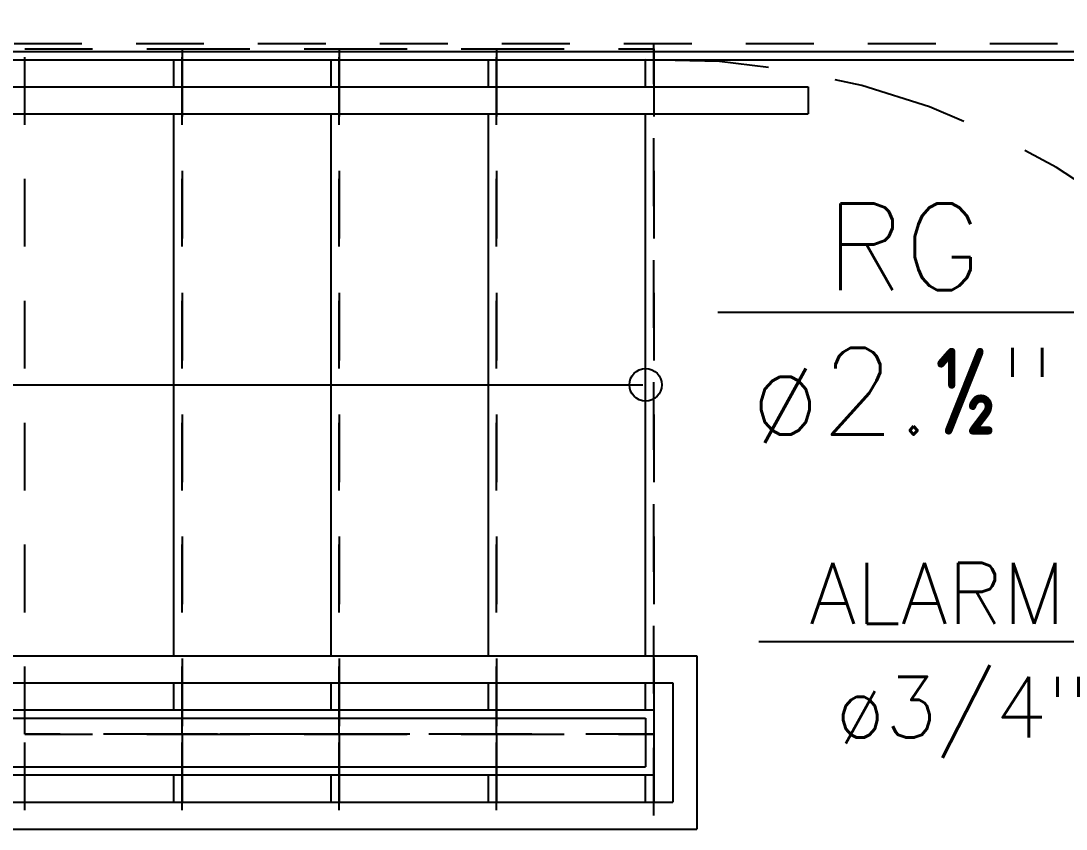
# Model space of a CAD drawing. Header units: millimetres. Extents: x 188.6 to 263.2, y 40.1 to 120.1.
# Drawn here: x 225.931 to 227.859, y 67.54 to 69.031 of the extents above; entities that cross this region are included whole.
import ezdxf
from ezdxf.enums import TextEntityAlignment as Align

# ---------------------------------------------------------------- set-up
doc = ezdxf.new("R2010")
doc.units = ezdxf.units.MM
doc.linetypes.add('HIDDEN2', pattern=[0.1875, 0.125, -0.0625])
doc.linetypes.add('XREF-TIPO$0$HIDDEN', pattern=[0.375, 0.25, -0.125])
for name, color, linetype in [('ARQ', 8, 'Continuous'), ('ESTR-VIGAS', 11, 'HIDDEN2'), ('ESTRUTURA', 7, 'Continuous'), ('INC-ALARME-COL', 254, 'Continuous'), ('INC-CORRIMÃO', 7, 'Continuous'), ('SPK-TEXTO', 7, 'Continuous')]:
    doc.layers.add(name, color=color, linetype=linetype)
doc.styles.add('60-100', font='romans.shx', dxfattribs={"height": 0.16})
doc.styles.add('60-50', font='romans.shx', dxfattribs={"height": 0.08})
doc.styles.add('ROMANS', font='ROMANS.SHX', dxfattribs={"height": 0.15})
doc.styles.add('XREF-TIPO$0$MC-ROMANS', font='romans__.ttf')
doc.dimstyles.new('SETAS75', dxfattribs={"dimtxt": 0.16, "dimasz": 0.15, "dimexe": 0.15, "dimexo": 0, "dimgap": 0.1, "dimtad": 1, "dimzin": 10, "dimdsep": 46, "dimtxsty": '60-100', "dimblk1": 'OPEN', "dimblk2": 'OPEN', "dimsah": 1, "dimcen": 0, "dimclrd": 244, "dimclre": 244, "dimclrt": 7, "dimadec": 0, "dimazin": 0, "dimtfac": 1, "dimtix": 1, "dimtmove": 2, "dimatfit": 3, "dimldrblk": 'OPEN', "dimfxl": 0.15, "dimtolj": 1, "dimtzin": 6, "dimarcsym": 0})
doc.dimstyles.new('XREF-TIPO$0$MC-125', dxfattribs={"dimtxt": 0.225, "dimasz": 0.23, "dimexe": 0.18, "dimexo": 0.063, "dimgap": 0.1, "dimtad": 1, "dimzin": 4, "dimdsep": 46, "dimtxsty": 'XREF-TIPO$0$MC-ROMANS', "dimblk1": 'XREF-TIPO$0$BOLA', "dimblk2": 'XREF-TIPO$0$BOLA', "dimsah": 1, "dimcen": 0.01, "dimse1": 1, "dimse2": 1, "dimclrt": 2, "dimadec": 0, "dimazin": 0, "dimtfac": 1.199999999999999, "dimtix": 1, "dimtmove": 2, "dimatfit": 3, "dimldrblk": 'XREF-TIPO$0$SETA_COTA', "dimfxl": 1, "dimtvp": 2, "dimtolj": 1, "dimtzin": 4, "dimarcsym": 0})

# ---------------------------------------------------------------- blocks, each defined once
blk = doc.blocks.new('XREF-TIPO$0$BOLA')
for p, q in [((0, -1), (0, 1)), ((-1, 0), (1, 0))]:
    blk.add_line(p, q)
blk.add_circle((0, 0), 0.3)
blk = doc.blocks.new('XREF-TIPO$0$SETA_COTA')
for p, q in [((-0.4028994052335122, 0.3559843543294221), (-0.1041930648109144, 2.84e-14)), ((-0.1041930648111418, 2.84e-14), (-0.9999999999999571, 2.84e-14)), ((-0.4067395382680063, -0.3605608466692303), (-0.1041930648110281, 2.84e-14))]:
    blk.add_line(p, q)
blk = doc.blocks.new('ESTR-TP-29.09.2016')
at = {"layer": 'ESTR-VIGAS'}
for p, q in [((21.14503711690068, 6.925175113753013), (21.14503711690068, 9.47517511375301)), ((21.14503711690068, 8.200175113753012), (20.13003711690068, 8.200175113753012)), ((21.14503711690068, 8.200175113753012), (21.14503711690068, 8.200175113753012)), ((21.14503711690068, 8.200175113753012), (21.14503711690068, 8.200175113753012))]:
    blk.add_line(p, q, dxfattribs=at)
for points in [[(17.94003711690067, 9.47517511375301), (22.51003711690079, 9.47517511375301)], [(19.98503711690067, 8.200175113753012), (19.98503711690067, 9.465175113753011), (20.27503711690068, 9.465175113753011), (20.27503711690068, 8.200175113753012), (19.98503711690067, 8.200175113753012)], [(20.27503711690068, 8.200175113753012), (20.27503711690068, 9.465175113753011), (20.56503711690067, 9.465175113753011), (20.56503711690067, 8.200175113753012), (20.27503711690068, 8.200175113753012)], [(20.56503711690067, 8.200175113753012), (20.56503711690067, 9.465175113753011), (20.85503711690067, 9.465175113753011), (20.85503711690067, 8.200175113753012), (20.56503711690067, 8.200175113753012)], [(20.85503711690067, 8.200175113753012), (20.85503711690067, 9.465175113753011), (21.14503711690068, 9.465175113753011), (21.14503711690068, 8.200175113753012), (20.85503711690067, 8.200175113753012)], [(20.27503711690068, 8.200175113753012), (20.27503711690068, 6.935175113753012), (19.98503711690067, 6.935175113753012), (19.98503711690067, 8.200175113753012), (20.27503711690068, 8.200175113753012)], [(20.56503711690067, 8.200175113753012), (20.56503711690067, 6.935175113753012), (20.27503711690068, 6.935175113753012), (20.27503711690068, 8.200175113753012), (20.56503711690067, 8.200175113753012)], [(20.85503711690067, 8.200175113753012), (20.85503711690067, 6.935175113753012), (20.56503711690067, 6.935175113753012), (20.56503711690067, 8.200175113753012), (20.85503711690067, 8.200175113753012)], [(21.14503711690068, 8.200175113753012), (21.14503711690068, 6.935175113753012), (20.85503711690067, 6.935175113753012), (20.85503711690067, 8.200175113753012), (21.14503711690068, 8.200175113753012)]]:
    blk.add_lwpolyline(points, dxfattribs=at)
blk = doc.blocks.new('_OPEN')
at = {"color": 0, "linetype": 'ByBlock'}
for p, q in [((-1, 0.1666666666666666), (0, 0)), ((0, 0), (-1, -0.1666666666666666)), ((0, 0), (-1, 0))]:
    blk.add_line(p, q, dxfattribs=at)
blk = doc.blocks.new('INDU')
at = {"color": 7}
blk.add_line((-0.0049999999999955, 0), (0.0049999999999955, 0), dxfattribs=at)
at = {"style": 'ROMANS'}
for tag, p in [('TQ-01', (0, 0.0011890419920064)), ('100', (0, -0.0017175051823415))]:
    blk.add_attdef(tag, text='', height=0.0015, dxfattribs=at).set_placement(p, align=Align.MIDDLE)

msp = doc.modelspace()

# ---------------------------------------------------------------- linework, layer by layer
at = {"layer": 'ARQ'}
for p, q in [((223.877850098739, 68.97457293770776), (228.4481783549169, 68.97457293770776)), ((223.877850098739, 68.97457293770776), (228.4481783549169, 68.97457293770776)), ((226.2131784180335, 68.90956324230069), (226.2131784180335, 68.95956324230089)), ((226.2131784180335, 68.90956324230069), (226.2131784180335, 68.95956324230089)), ((226.5031784180335, 68.90956324230069), (226.5031784180335, 68.95956324230089)), ((226.5031784180335, 68.90956324230069), (226.5031784180335, 68.95956324230089)), ((226.7931784180334, 68.90956324230069), (226.7931784180334, 68.95956324230089)), ((226.7931784180334, 68.90956324230069), (226.7931784180334, 68.95956324230089)), ((227.0831784180334, 68.90956324230069), (227.0831784180334, 68.95956324230089)), ((227.0831784180334, 68.90956324230069), (227.0831784180334, 68.95956324230089)), ((226.2131784180335, 67.85956324230074), (226.2131784180335, 68.85956324230074)), ((226.2131784180335, 67.85956324230074), (226.2131784180335, 68.85956324230074)), ((226.5031784180335, 67.85956324230074), (226.5031784180335, 68.85956324230074)), ((226.5031784180335, 67.85956324230074), (226.5031784180335, 68.85956324230074)), ((226.7931784180334, 67.85956324230074), (226.7931784180334, 68.85956324230074)), ((226.7931784180334, 67.85956324230074), (226.7931784180334, 68.85956324230074)), ((227.0831784180334, 67.85956324230074), (227.0831784180334, 68.85956324230074)), ((227.0831784180334, 67.85956324230074), (227.0831784180334, 68.85956324230074)), ((226.2131784180335, 67.75956324230083), (226.2131784180335, 67.80956324230078)), ((226.2131784180335, 67.75956324230083), (226.2131784180335, 67.80956324230078)), ((226.5031784180335, 67.75956324230083), (226.5031784180335, 67.80956324230078)), ((226.5031784180335, 67.75956324230083), (226.5031784180335, 67.80956324230078)), ((226.7931784180334, 67.75956324230083), (226.7931784180334, 67.80956324230078)), ((226.7931784180334, 67.75956324230083), (226.7931784180334, 67.80956324230078)), ((227.0831784180334, 67.75956324230083), (227.0831784180334, 67.80956324230078)), ((227.0831784180334, 67.75956324230083), (227.0831784180334, 67.80956324230078)), ((225.0381784180338, 67.75956324230083), (227.0981784180332, 67.75956324230083)), ((225.0381784180338, 67.75956324230083), (227.0981784180332, 67.75956324230083)), ((227.0981784180332, 67.75956324230083), (227.0981784180332, 67.63956324230071)), ((227.0981784180332, 67.75956324230083), (227.0981784180332, 67.63956324230071)), ((225.0531784180337, 67.74456324230071), (227.0831784180334, 67.74456324230071)), ((225.0531784180337, 67.74456324230071), (227.0831784180334, 67.74456324230071)), ((227.0831784180334, 67.74456324230071), (227.0831784180334, 67.65456324230081)), ((227.0831784180334, 67.74456324230071), (227.0831784180334, 67.65456324230081)), ((225.0531784180337, 67.65456324230081), (227.0831784180334, 67.65456324230081)), ((225.0531784180337, 67.65456324230081), (227.0831784180334, 67.65456324230081)), ((225.0381784180338, 67.63956324230071), (227.0981784180332, 67.63956324230071)), ((225.0381784180338, 67.63956324230071), (227.0981784180332, 67.63956324230071)), ((226.2131784180335, 67.58956324230076), (226.2131784180335, 67.63956324230071)), ((226.2131784180335, 67.58956324230076), (226.2131784180335, 67.63956324230071)), ((226.5031784180335, 67.58956324230076), (226.5031784180335, 67.63956324230071)), ((226.5031784180335, 67.58956324230076), (226.5031784180335, 67.63956324230071)), ((226.7931784180334, 67.58956324230076), (226.7931784180334, 67.63956324230071)), ((226.7931784180334, 67.58956324230076), (226.7931784180334, 67.63956324230071)), ((227.0831784180334, 67.58956324230076), (227.0831784180334, 67.63956324230071)), ((227.0831784180334, 67.58956324230076), (227.0831784180334, 67.63956324230071))]:
    msp.add_line(p, q, dxfattribs=at)
msp.add_lwpolyline([(223.833179002743, 66.89941449394087), (223.833179002743, 68.30095314082996), (223.8928500987388, 68.30095314082996), (223.8928500987388, 68.95957494192453), (228.4330831049033, 68.95957495298558), (228.4330831049033, 68.84940873781579), (229.2931776603435, 68.84940873781579), (229.2931776603435, 67.52957292669997)], dxfattribs=at)
msp.add_lwpolyline([(223.833179002743, 66.89941449394087), (223.833179002743, 68.30095314082996), (223.8928500987388, 68.30095314082996), (223.8928500987388, 68.95957494192453), (228.4330831049033, 68.95957495298558), (228.4330831049033, 68.84940873781579), (229.2931776603435, 68.84940873781579), (229.2931776603435, 67.52957292669997)], dxfattribs=at)
msp.add_circle((227.0831784180334, 68.35956324230074), 0.03, dxfattribs=at)
msp.add_circle((227.0831784180334, 68.35956324230074), 0.03, dxfattribs=at)
at = {"layer": 'ARQ', "linetype": 'XREF-TIPO$0$HIDDEN'}
for centre, radius, start, end in [((227.1151043337884, 67.53946899208972), 1.420462758817048, 6.471310981959319, 91.28787204096932), ((227.1151043337884, 67.53946899208972), 1.420462758817048, 6.471310981959319, 91.28787204096932), ((227.1239100702653, 67.86094809008364), 1.411962789635708, 268.3469284122278, 353.436850300188), ((227.1239100702653, 67.86094809008364), 1.411962789635708, 268.3469284122278, 353.436850300188)]:
    msp.add_arc(centre, radius, start, end, dxfattribs=at)
at = {"layer": 'INC-CORRIMÃO'}
for p, q in [((223.9031784180335, 68.90957292669759), (227.3831784180336, 68.90957292669759)), ((223.9031784180335, 68.90957292669759), (227.3831784180336, 68.90957292669759)), ((227.3831784180336, 68.90957292669759), (227.3831784180336, 68.85957292669765)), ((227.3831784180336, 68.90957292669759), (227.3831784180336, 68.85957292669765)), ((223.9531784180333, 68.85957292669765), (227.3831784180336, 68.85957292669765)), ((223.9531784180333, 68.85957292669765), (227.3831784180336, 68.85957292669765)), ((224.9478502059203, 67.85957292669764), (227.1778502059203, 67.85957292669764)), ((224.9478502059203, 67.85957292669764), (227.1778502059203, 67.85957292669764)), ((227.1778502059203, 67.85957292669764), (227.1778502059203, 67.5395729266977)), ((227.1778502059203, 67.85957292669764), (227.1778502059203, 67.5395729266977)), ((225.0031784180336, 67.80956324230078), (227.1331784180336, 67.80956324230078)), ((225.0031784180336, 67.80956324230078), (227.1331784180336, 67.80956324230078)), ((227.1331784180336, 67.80956324230078), (227.1331784180336, 67.58956324230076)), ((227.1331784180336, 67.80956324230078), (227.1331784180336, 67.58956324230076)), ((225.0031784180336, 67.58956324230076), (227.1331784180336, 67.58956324230076)), ((225.0031784180336, 67.58956324230076), (227.1331784180336, 67.58956324230076)), ((224.9478502059203, 67.5395729266977), (227.1778502059203, 67.5395729266977)), ((224.9478502059203, 67.5395729266977), (227.1778502059203, 67.5395729266977))]:
    msp.add_line(p, q, dxfattribs=at)

# ---------------------------------------------------------------- block references
at = {"layer": 'ESTRUTURA'}
msp.add_blockref('ESTR-TP-29.09.2016', (205.9531305085538, 59.51441928844795), dxfattribs=at)
at = {"layer": 'INC-ALARME-COL'}
ref = msp.add_blockref('INDU', (227.6671544620721, 67.8854347892998, -0.2249999999999992), dxfattribs=dict(at, xscale=75, yscale=-75, zscale=75, rotation=180))
ref.add_attrib('100', 'ø3/4"', dxfattribs={"layer": '0', "height": 0.1124999999999998, "style": 'ROMANS'}).set_placement((227.6671544620721, 67.75662190062486, 0.4500000000000007), align=Align.MIDDLE)
ref.add_attrib('TQ-01', 'ALARME', dxfattribs={"layer": '0', "height": 0.1124999999999998, "style": 'ROMANS'}).set_placement((227.6671544620721, 67.9746129387013, 0.4500000000000007), align=Align.MIDDLE)

# ---------------------------------------------------------------- texts
at = {"layer": 'SPK-TEXTO', "insert": (227.5589194060504, 68.6944478269094), "char_height": 0.16, "width": 0.3773761387363948, "attachment_point": 2, "style": '60-50'}
msp.add_mtext('RG ø2.½"', dxfattribs=at)

# ---------------------------------------------------------------- leaders
at = {"layer": 'ARQ'}
for points in [[(224.5151217871255, 67.6973765125474), (224.5151217871255, 68.35957292669765), (227.0778502059204, 68.35957292669765)], [(224.5151217871255, 67.6973765125474), (224.5151217871255, 68.35957292669765), (227.0778502059204, 68.35957292669765)], [(224.5151217871255, 67.63957292669782), (224.5151217871255, 67.0395729266977), (227.0778502059204, 67.0395729266977)], [(224.5151217871255, 67.63957292669782), (224.5151217871255, 67.0395729266977), (227.0778502059204, 67.0395729266977)]]:
    msp.add_leader(points, dimstyle='XREF-TIPO$0$MC-125', override={"dimgap": 0.1, "dimtad": 0}, dxfattribs=at)
at = {"layer": 'SPK-TEXTO'}
msp.add_leader([(228.2141479328279, 69.18506499631411), (227.9097620058074, 68.49312620745067), (227.2161672101374, 68.49312620745067)], dimstyle='SETAS75', dxfattribs=at)

doc.saveas('drawing.dxf')
